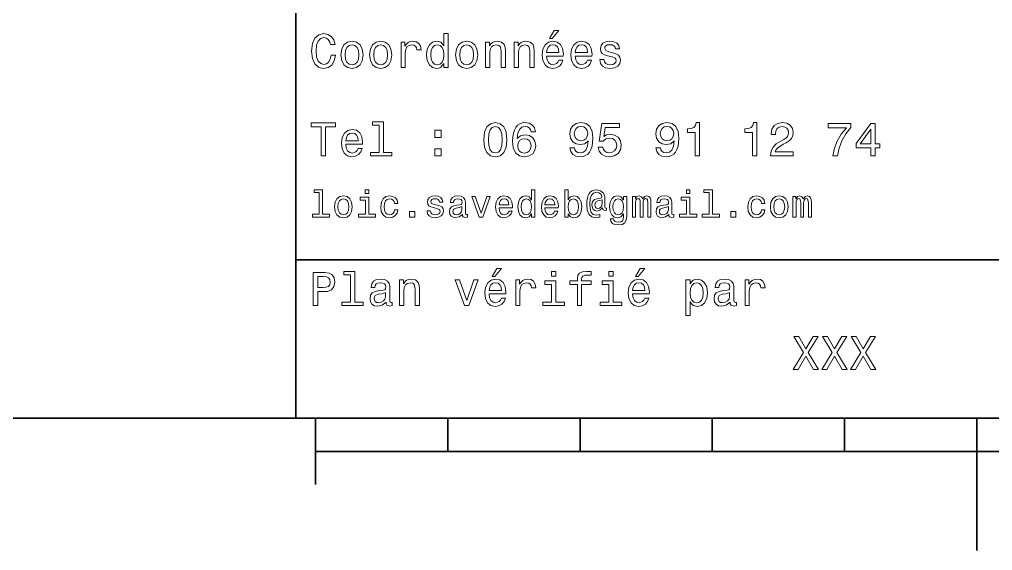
# Model space of a CAD drawing. Extents: x 0 to 297, y 0 to 210.
# Drawn here: x 76.1 to 149.7, y 0 to 40.2 of the extents above; entities that cross this region are included whole.
import ezdxf

# ---------------------------------------------------------------- set-up
doc = ezdxf.new("R2010")
doc.units = 0

msp = doc.modelspace()

# ---------------------------------------------------------------- linework, layer by layer
at = {"color": 7, "lineweight": 35}
for p, q in [((97, 10), (97, 70)), ((97, 22), (162, 22)), ((10, 10), (287, 10)), ((97, 10), (287, 10)), ((98.5, 7.5), (198.5, 7.5))]:
    msp.add_line(p, q, dxfattribs=at)
at = {"color": 7, "lineweight": 35, "ltscale": 0.125}
msp.add_line((98.5, 10), (98.5, 5), dxfattribs=at)
at = {"color": 7, "lineweight": 35, "ltscale": 0.0625}
for p, q in [((108.5, 10), (108.5, 7.5)), ((118.5, 10), (118.5, 7.5)), ((128.5, 10), (128.5, 7.5)), ((138.5, 10), (138.5, 7.5))]:
    msp.add_line(p, q, dxfattribs=at)
at = {"color": 7, "lineweight": 35, "ltscale": 0.25}
msp.add_line((148.5, 10), (148.5, 0), dxfattribs=at)
at = {"color": 7, "lineweight": 13}
for points in [[(99.66787, 37.460373), (99.595818, 37.15778), (99.476944, 36.941643), (99.311241, 36.808357), (99.116714, 36.765129), (98.882568, 36.829971), (98.698845, 37.024494), (98.57637, 37.341499), (98.536743, 37.780979), (98.57637, 38.216858), (98.695244, 38.537464), (98.87896, 38.731987), (99.116714, 38.80043), (99.289627, 38.764408), (99.437317, 38.663544), (99.552597, 38.501442), (99.631844, 38.278099), (99.97406, 38.278099), (99.865997, 38.620316), (99.678673, 38.879681), (99.422913, 39.041786), (99.116714, 39.099422), (98.734871, 39.009365), (98.443085, 38.757202), (98.25576, 38.342937), (98.190926, 37.780979), (98.25576, 37.219021), (98.443085, 36.804756), (98.734871, 36.548992), (99.116714, 36.462536), (99.451729, 36.530979), (99.721901, 36.721901), (99.912827, 37.035301), (100.013687, 37.460373)], [(108.201729, 36.829971), (108.201729, 36.530979), (108.51873, 36.530979), (108.51873, 39.117435), (108.20533, 39.117435), (108.20533, 38.170029), (107.963974, 38.443802), (107.816284, 38.508644), (107.646973, 38.533859), (107.340775, 38.461815), (107.103027, 38.260086), (106.948128, 37.935879), (106.894089, 37.5), (106.948128, 37.064121), (107.103027, 36.736309), (107.340775, 36.530979), (107.646973, 36.462536), (107.816284, 36.487751), (107.967575, 36.552593)], [(116.184441, 38.728386), (116.396973, 38.728386), (116.897697, 39.340778), (116.54467, 39.340778)], [(100.413544, 37.496399), (100.471184, 37.056915), (100.636887, 36.732708), (100.899857, 36.530979), (101.252884, 36.462536), (101.602303, 36.530979), (101.865273, 36.729107), (102.030983, 37.053314), (102.092216, 37.496399), (102.030983, 37.935879), (101.865273, 38.263687), (101.602303, 38.461815), (101.252884, 38.533859), (100.899857, 38.461815), (100.636887, 38.260086), (100.471184, 37.935879)], [(102.58213, 37.496399), (102.639771, 37.056915), (102.805473, 36.732708), (103.068443, 36.530979), (103.421471, 36.462536), (103.770897, 36.530979), (104.033859, 36.729107), (104.19957, 37.053314), (104.260803, 37.496399), (104.19957, 37.935879), (104.033859, 38.263687), (103.770897, 38.461815), (103.421471, 38.533859), (103.068443, 38.461815), (102.805473, 38.260086), (102.639771, 37.935879)], [(104.963257, 36.530979), (105.280258, 36.530979), (105.280258, 37.636887), (105.312683, 37.903458), (105.409943, 38.094379), (105.568443, 38.209652), (105.780983, 38.249279), (105.939484, 38.224064), (106.058357, 38.152016), (106.130402, 38.029537), (106.155617, 37.863831), (106.476227, 37.863831), (106.432999, 38.155621), (106.314117, 38.364552), (106.115997, 38.490635), (105.845825, 38.533859), (105.662102, 38.505043), (105.503601, 38.432995), (105.363113, 38.310516), (105.251442, 38.144814), (105.251442, 38.465416), (104.963257, 38.465416)], [(109.087898, 37.496399), (109.145531, 37.056915), (109.311241, 36.732708), (109.574203, 36.530979), (109.927231, 36.462536), (110.276657, 36.530979), (110.539627, 36.729107), (110.70533, 37.053314), (110.766571, 37.496399), (110.70533, 37.935879), (110.539627, 38.263687), (110.276657, 38.461815), (109.927231, 38.533859), (109.574203, 38.461815), (109.311241, 38.260086), (109.145531, 37.935879)], [(111.350143, 36.530979), (111.667145, 36.530979), (111.667145, 37.647694), (111.69957, 37.903458), (111.804031, 38.090778), (111.966141, 38.206051), (112.182274, 38.249279), (112.355186, 38.213257), (112.463257, 38.115993), (112.517288, 37.953888), (112.535301, 37.737751), (112.535301, 36.530979), (112.852303, 36.530979), (112.852303, 37.802593), (112.837898, 38.058357), (112.773056, 38.270893), (112.560516, 38.465416), (112.229103, 38.533859), (112.045387, 38.508644), (111.890488, 38.440201), (111.757202, 38.324928), (111.65274, 38.170029), (111.65274, 38.465416), (111.350143, 38.465416)], [(113.51873, 36.530979), (113.835732, 36.530979), (113.835732, 37.647694), (113.868156, 37.903458), (113.972626, 38.090778), (114.134727, 38.206051), (114.350861, 38.249279), (114.523773, 38.213257), (114.631844, 38.115993), (114.685883, 37.953888), (114.703888, 37.737751), (114.703888, 36.530979), (115.020889, 36.530979), (115.020889, 37.802593), (115.006485, 38.058357), (114.941643, 38.270893), (114.729111, 38.465416), (114.39769, 38.533859), (114.213974, 38.508644), (114.059082, 38.440201), (113.925789, 38.324928), (113.821327, 38.170029), (113.821327, 38.465416), (113.51873, 38.465416)], [(115.964699, 37.406338), (117.232712, 37.406338), (117.236313, 37.554035), (117.178673, 37.9683), (117.020172, 38.278099), (116.768013, 38.465416), (116.432999, 38.533859), (116.105186, 38.461815), (115.853027, 38.260086), (115.690918, 37.932278), (115.633286, 37.5), (115.687317, 37.056915), (115.849426, 36.732708), (116.097984, 36.530979), (116.422188, 36.462536), (116.703171, 36.509365), (116.933716, 36.631844), (117.103027, 36.826366), (117.200287, 37.085735), (116.886887, 37.085735), (116.822044, 36.941643), (116.728386, 36.833572), (116.461815, 36.747116), (116.256485, 36.786743), (116.101585, 36.912823), (116.000717, 37.118156), (115.964699, 37.395531)], [(118.133286, 37.406338), (119.401299, 37.406338), (119.4049, 37.554035), (119.34726, 37.9683), (119.188766, 38.278099), (118.9366, 38.465416), (118.601585, 38.533859), (118.273773, 38.461815), (118.021614, 38.260086), (117.859512, 37.932278), (117.801872, 37.5), (117.855911, 37.056915), (118.018013, 36.732708), (118.266571, 36.530979), (118.590775, 36.462536), (118.871758, 36.509365), (119.10231, 36.631844), (119.271614, 36.826366), (119.368881, 37.085735), (119.055481, 37.085735), (118.990631, 36.941643), (118.896973, 36.833572), (118.630402, 36.747116), (118.425072, 36.786743), (118.270172, 36.912823), (118.169312, 37.118156), (118.133286, 37.395531)], [(120.971901, 37.658501), (120.66571, 37.730545), (120.438766, 37.8134), (120.363113, 37.982708), (120.384727, 38.101585), (120.460373, 38.188038), (120.582855, 38.242073), (120.759369, 38.263687), (120.92868, 38.242073), (121.061966, 38.177231), (121.148415, 38.079971), (121.184441, 37.950287), (121.49424, 37.950287), (121.49424, 37.957493), (121.440201, 38.191643), (121.292511, 38.375359), (121.061966, 38.490635), (120.759369, 38.533859), (120.453171, 38.490635), (120.229828, 38.371758), (120.08934, 38.195244), (120.046112, 37.971901), (120.078529, 37.755764), (120.179398, 37.604465), (120.3451, 37.496399), (120.586456, 37.42075), (120.939484, 37.334293), (121.155624, 37.244236), (121.213257, 37.172188), (121.234871, 37.064121), (121.202454, 36.930836), (121.115997, 36.829971), (120.97551, 36.765129), (120.788185, 36.743515), (120.590057, 36.765129), (120.445969, 36.840778), (120.348709, 36.963257), (120.309082, 37.132565), (120.002884, 37.132565), (120.053314, 36.844379), (120.201012, 36.635445), (120.435158, 36.509365), (120.759369, 36.462536), (121.097984, 36.509365), (121.346542, 36.635445), (121.497841, 36.837173), (121.551872, 37.100143), (121.512253, 37.327087), (121.400574, 37.481987), (121.216858, 37.582851)], [(100.737755, 37.5), (100.770172, 37.824207), (100.87104, 38.058357), (101.033142, 38.20245), (101.252884, 38.25288), (101.469017, 38.20245), (101.631126, 38.061958), (101.731987, 37.824207), (101.768013, 37.5), (101.731987, 37.172188), (101.631126, 36.934437), (101.469017, 36.790344), (101.252884, 36.743515), (101.033142, 36.790344), (100.87104, 36.934437), (100.770172, 37.172188)], [(102.906342, 37.5), (102.938759, 37.824207), (103.039627, 38.058357), (103.201729, 38.20245), (103.421471, 38.25288), (103.637611, 38.20245), (103.799713, 38.061958), (103.900574, 37.824207), (103.9366, 37.5), (103.900574, 37.172188), (103.799713, 36.934437), (103.637611, 36.790344), (103.421471, 36.743515), (103.201729, 36.790344), (103.039627, 36.934437), (102.938759, 37.172188)], [(107.701012, 38.249279), (107.909943, 38.198845), (108.068443, 38.058357), (108.162102, 37.824207), (108.198128, 37.5), (108.162102, 37.172188), (108.068443, 36.938038), (107.909943, 36.793949), (107.701012, 36.747116), (107.502884, 36.793949), (107.351585, 36.938038), (107.250717, 37.175793), (107.2183, 37.5), (107.250717, 37.820606), (107.351585, 38.054756), (107.502884, 38.198845)], [(109.412102, 37.5), (109.444527, 37.824207), (109.545387, 38.058357), (109.707489, 38.20245), (109.927231, 38.25288), (110.143372, 38.20245), (110.305473, 38.061958), (110.406342, 37.824207), (110.44236, 37.5), (110.406342, 37.172188), (110.305473, 36.934437), (110.143372, 36.790344), (109.927231, 36.743515), (109.707489, 36.790344), (109.545387, 36.934437), (109.444527, 37.172188)], [(115.964699, 37.672909), (116.004318, 37.921471), (116.101585, 38.105186), (116.249283, 38.216858), (116.443802, 38.256485), (116.634727, 38.216858), (116.782425, 38.105186), (116.872482, 37.921471), (116.9049, 37.672909)], [(118.133286, 37.672909), (118.172913, 37.921471), (118.270172, 38.105186), (118.41787, 38.216858), (118.612396, 38.256485), (118.803314, 38.216858), (118.951012, 38.105186), (119.041069, 37.921471), (119.073486, 37.672909)], [(103.306198, 32.170029), (103.306198, 30.116714), (102.654175, 30.116714), (102.654175, 29.850143), (104.271614, 29.850143), (104.271614, 30.116714), (103.623199, 30.116714), (103.623199, 32.4366), (102.809074, 32.4366), (102.809074, 32.170029)], [(98.918587, 29.850143), (99.25, 29.850143), (99.25, 32.04755), (100.006485, 32.04755), (100.006485, 32.350143), (98.158501, 32.350143), (98.158501, 32.04755), (98.918587, 32.04755)], [(100.784584, 30.725504), (102.052597, 30.725504), (102.056198, 30.873198), (101.998558, 31.287464), (101.840057, 31.597261), (101.587898, 31.784582), (101.252884, 31.853025), (100.925072, 31.780979), (100.672913, 31.57925), (100.510803, 31.25144), (100.453171, 30.819164), (100.507202, 30.37608), (100.669312, 30.051872), (100.91787, 29.850143), (101.242073, 29.7817), (101.523056, 29.828529), (101.753601, 29.951008), (101.922913, 30.145533), (102.020172, 30.404898), (101.706772, 30.404898), (101.64193, 30.260807), (101.548271, 30.152737), (101.2817, 30.066282), (101.07637, 30.105907), (100.921471, 30.231987), (100.820602, 30.437319), (100.784584, 30.714697)], [(107.510086, 31.247837), (108.007202, 31.247837), (108.007202, 31.784582), (107.510086, 31.784582)], [(111.227661, 31.071325), (111.2817, 30.505762), (111.451012, 30.102304), (111.721184, 29.857347), (112.095825, 29.778097), (112.466858, 29.857347), (112.73703, 30.102304), (112.90274, 30.505762), (112.960373, 31.071325), (112.90274, 31.633286), (112.83429, 31.856628), (112.73703, 32.040344), (112.466858, 32.285301), (112.095825, 32.368156), (111.721184, 32.285301), (111.451012, 32.036743), (111.2817, 31.633286)], [(111.573486, 31.071325), (111.602303, 31.507204), (111.69236, 31.820604), (111.854469, 32.004322), (112.095825, 32.069164), (112.333572, 32.004322), (112.495674, 31.820604), (112.585732, 31.507204), (112.614555, 31.071325), (112.585732, 30.631844), (112.495674, 30.318443), (112.333572, 30.134726), (112.095825, 30.073486), (111.854469, 30.134726), (111.69236, 30.318443), (111.602303, 30.631844)], [(115.12896, 31.676512), (115.060516, 31.9683), (114.902016, 32.184437), (114.657059, 32.321323), (114.340057, 32.368156), (114.127518, 32.342937), (113.943802, 32.274494), (113.7817, 32.162823), (113.644814, 32.004322), (113.536743, 31.806194), (113.457489, 31.56484), (113.407059, 31.280258), (113.392654, 30.959654), (113.450287, 30.448126), (113.626801, 30.077089), (113.911385, 29.853746), (114.30043, 29.778097), (114.649857, 29.842939), (114.916428, 30.012247), (115.08934, 30.278818), (115.150574, 30.617435), (115.08934, 30.959654), (114.92363, 31.222622), (114.66787, 31.388329), (114.350861, 31.445965), (114.008644, 31.373919), (113.752884, 31.168587), (113.806915, 31.56484), (113.922188, 31.849422), (114.098701, 32.01873), (114.343658, 32.076366), (114.523773, 32.04755), (114.66066, 31.971901), (114.750717, 31.845821), (114.797546, 31.676512)], [(117.73703, 30.46974), (117.791069, 30.185158), (117.945969, 29.965418), (118.190926, 29.828529), (118.515129, 29.778097), (118.727669, 29.803314), (118.918587, 29.868155), (119.080688, 29.979826), (119.217583, 30.138329), (119.325653, 30.336454), (119.4049, 30.581411), (119.451729, 30.862391), (119.469742, 31.1866), (119.408501, 31.694523), (119.231987, 32.065559), (118.951012, 32.288902), (118.565567, 32.368156), (118.21254, 32.303314), (117.945969, 32.130402), (117.773056, 31.863832), (117.715424, 31.528818), (117.773056, 31.182997), (117.942368, 30.920029), (118.194527, 30.754322), (118.515129, 30.700287), (118.853745, 30.768732), (119.109512, 30.977665), (119.051872, 30.577808), (118.9366, 30.293226), (118.760086, 30.123919), (118.51873, 30.069883), (118.331413, 30.0951), (118.194527, 30.174351), (118.104469, 30.300432), (118.068443, 30.46974)], [(118.064842, 31.532419), (118.100868, 31.755764), (118.201729, 31.932276), (118.360229, 32.043949), (118.565567, 32.083572), (118.778099, 32.043949), (118.940201, 31.932276), (119.041069, 31.759365), (119.080688, 31.536022), (119.041069, 31.309076), (118.940201, 31.139769), (118.774498, 31.035301), (118.554756, 30.999279), (118.356628, 31.035301), (118.201729, 31.139769), (118.100868, 31.305475)], [(119.876801, 30.502161), (119.956055, 30.206772), (120.132568, 29.976225), (120.391937, 29.832132), (120.723343, 29.778097), (121.087173, 29.842939), (121.371758, 30.019451), (121.551872, 30.300432), (121.620316, 30.660662), (121.559082, 30.995676), (121.386169, 31.258644), (121.115997, 31.427954), (120.766571, 31.489193), (120.496399, 31.445965), (120.287468, 31.327089), (120.388329, 32.000721), (121.483429, 32.000721), (121.483429, 32.296108), (120.146973, 32.296108), (119.948853, 30.970461), (120.23703, 30.970461), (120.445969, 31.139769), (120.71254, 31.201008), (120.943085, 31.161383), (121.119598, 31.046108), (121.23127, 30.869596), (121.270897, 30.642651), (121.23127, 30.415705), (121.115997, 30.239193), (120.939484, 30.127522), (120.71254, 30.087896), (120.521614, 30.113111), (120.373917, 30.195965), (120.265854, 30.325647), (120.211815, 30.502161)], [(124.242798, 30.46974), (124.296829, 30.185158), (124.451736, 29.965418), (124.696686, 29.828529), (125.020897, 29.778097), (125.233429, 29.803314), (125.424355, 29.868155), (125.586456, 29.979826), (125.723343, 30.138329), (125.831413, 30.336454), (125.910667, 30.581411), (125.957497, 30.862391), (125.97551, 31.1866), (125.914268, 31.694523), (125.737755, 32.065559), (125.456772, 32.288902), (125.071327, 32.368156), (124.718307, 32.303314), (124.451736, 32.130402), (124.278824, 31.863832), (124.221184, 31.528818), (124.278824, 31.182997), (124.448128, 30.920029), (124.700287, 30.754322), (125.020897, 30.700287), (125.359512, 30.768732), (125.61528, 30.977665), (125.55764, 30.577808), (125.442368, 30.293226), (125.265854, 30.123919), (125.024498, 30.069883), (124.837181, 30.0951), (124.700287, 30.174351), (124.610229, 30.300432), (124.574211, 30.46974)], [(124.57061, 31.532419), (124.606628, 31.755764), (124.707497, 31.932276), (124.865997, 32.043949), (125.071327, 32.083572), (125.283867, 32.043949), (125.445969, 31.932276), (125.546829, 31.759365), (125.586456, 31.536022), (125.546829, 31.309076), (125.445969, 31.139769), (125.280258, 31.035301), (125.060524, 30.999279), (124.862396, 31.035301), (124.707497, 31.139769), (124.606628, 31.305475)], [(127.211098, 29.850143), (127.53891, 29.850143), (127.53891, 32.368156), (127.293953, 32.368156), (127.229111, 32.148415), (127.099426, 32.000721), (126.901299, 31.914265), (126.627525, 31.885447), (126.627525, 31.629683), (127.211098, 31.629683)], [(131.548279, 29.850143), (131.876083, 29.850143), (131.876083, 32.368156), (131.631134, 32.368156), (131.566284, 32.148415), (131.4366, 32.000721), (131.23848, 31.914265), (130.964706, 31.885447), (130.964706, 31.629683), (131.548279, 31.629683)], [(132.90274, 29.850143), (134.621033, 29.850143), (134.621033, 30.159943), (133.26297, 30.159943), (133.338623, 30.32925), (133.468307, 30.46974), (133.868164, 30.725504), (134.080688, 30.833572), (134.318451, 30.988472), (134.487762, 31.168587), (134.585022, 31.381123), (134.621033, 31.622478), (134.559799, 31.925072), (134.390503, 32.162823), (134.131134, 32.314121), (133.796112, 32.368156), (133.450287, 32.306915), (133.187317, 32.137608), (133.018021, 31.867435), (132.960388, 31.510807), (132.960388, 31.460375), (133.288193, 31.460375), (133.288193, 31.489193), (133.320618, 31.73415), (133.417877, 31.914265), (133.572769, 32.029537), (133.778107, 32.069164), (133.98703, 32.033142), (134.141937, 31.943083), (134.242798, 31.802593), (134.278824, 31.62608), (134.253601, 31.460375), (134.185165, 31.319883), (134.069885, 31.197405), (133.911392, 31.089336), (133.698853, 30.974062), (133.345825, 30.750719), (133.09726, 30.512968), (132.94957, 30.224783), (132.90274, 29.86095)], [(137.618164, 29.850143), (137.981995, 29.850143), (138.100861, 30.444523), (138.309799, 30.999279), (138.605194, 31.514408), (138.990631, 31.997118), (138.990631, 32.296108), (137.27594, 32.296108), (137.27594, 31.9683), (138.644806, 31.9683), (138.248566, 31.481987), (137.94957, 30.974062), (137.740631, 30.433718)], [(140.485596, 29.850143), (140.809799, 29.850143), (140.809799, 30.46974), (141.166428, 30.46974), (141.166428, 30.757925), (140.809799, 30.757925), (140.809799, 32.296108), (140.481995, 32.296108), (139.386887, 30.786743), (139.386887, 30.46974), (140.485596, 30.46974)], [(139.689484, 30.757925), (140.485596, 31.878241), (140.485596, 30.757925)], [(100.784584, 30.992075), (100.824211, 31.240633), (100.921471, 31.424351), (101.069168, 31.536022), (101.263687, 31.575647), (101.454613, 31.536022), (101.602303, 31.424351), (101.69236, 31.240633), (101.724785, 30.992075)], [(114.801147, 30.613832), (114.761528, 30.386887), (114.66066, 30.213976), (114.498558, 30.098703), (114.296829, 30.062679), (114.08429, 30.098703), (113.922188, 30.210375), (113.817726, 30.383286), (113.785301, 30.610229), (113.821327, 30.833572), (113.922188, 31.002882), (114.087898, 31.11095), (114.311241, 31.150576), (114.505768, 31.11095), (114.66066, 31.006483), (114.761528, 30.837175)], [(107.510086, 29.850143), (108.007202, 29.850143), (108.007202, 30.386887), (107.510086, 30.386887)], [(98.775215, 27.080692), (98.775215, 25.438042), (98.253601, 25.438042), (98.253601, 25.224785), (99.547554, 25.224785), (99.547554, 25.438042), (99.028816, 25.438042), (99.028816, 27.293949), (98.377525, 27.293949), (98.377525, 27.080692)], [(102.524498, 27.293949), (102.256485, 27.293949), (102.256485, 27.005764), (102.524498, 27.005764)], [(114.835732, 25.463978), (114.835732, 25.224785), (115.08934, 25.224785), (115.08934, 27.293949), (114.838615, 27.293949), (114.838615, 26.536024), (114.645531, 26.755045), (114.527374, 26.806917), (114.39193, 26.827091), (114.146973, 26.769453), (113.956772, 26.60807), (113.832855, 26.348703), (113.789627, 26), (113.832855, 25.651299), (113.956772, 25.38905), (114.146973, 25.224785), (114.39193, 25.170031), (114.527374, 25.190203), (114.648415, 25.242075)], [(117.593658, 25.463978), (117.780975, 25.242075), (118.03746, 25.170031), (118.279541, 25.224785), (118.472626, 25.38905), (118.593658, 25.651299), (118.639771, 26), (118.593658, 26.348703), (118.469742, 26.60807), (118.279541, 26.769453), (118.03746, 26.827091), (117.783859, 26.752163), (117.680115, 26.659943), (117.593658, 26.536024), (117.593658, 27.293949), (117.340057, 27.293949), (117.340057, 25.224785), (117.593658, 25.224785)], [(120.504318, 25.734871), (120.504318, 25.902018), (120.458214, 25.893373), (120.403458, 25.913546), (120.386169, 25.974064), (120.386169, 26.446688), (120.363113, 26.780981), (120.270889, 27.02882), (120.054756, 27.213257), (119.752159, 27.279539), (119.57637, 27.262249), (119.426514, 27.210375), (119.296829, 27.12392), (119.193085, 27.002882), (119.112389, 26.850145), (119.054756, 26.662825), (119.020172, 26.438042), (119.008644, 26.184439), (119.048988, 25.737753), (119.178673, 25.42075), (119.394814, 25.230549), (119.703171, 25.170031), (119.985588, 25.216139), (119.985588, 25.406342), (119.737747, 25.360231), (119.498558, 25.409224), (119.340057, 25.567724), (119.253601, 25.835735), (119.227661, 26.224785), (119.256485, 26.605188), (119.354462, 26.876081), (119.51297, 27.040346), (119.743515, 27.095102), (119.919312, 27.063402), (120.048988, 26.988474), (120.129684, 26.876081), (120.158501, 26.746399), (120.126801, 26.682999), (120.040344, 26.654179), (119.757927, 26.610952), (119.602303, 26.547552), (119.489914, 26.449568), (119.42363, 26.314121), (119.403458, 26.135448), (119.429398, 25.942364), (119.501442, 25.798271), (119.619598, 25.708935), (119.775215, 25.680117), (120.002884, 25.740635), (120.195969, 25.930836), (120.195969, 25.913546), (120.242073, 25.760807), (120.400574, 25.714699)], [(126.812683, 27.293949), (126.54467, 27.293949), (126.54467, 27.005764), (126.812683, 27.005764)], [(128.268021, 27.080692), (128.268021, 25.438042), (127.746399, 25.438042), (127.746399, 25.224785), (129.040344, 25.224785), (129.040344, 25.438042), (128.521622, 25.438042), (128.521622, 27.293949), (127.870316, 27.293949), (127.870316, 27.080692)], [(99.930832, 25.99712), (99.976944, 25.645535), (100.109512, 25.386168), (100.319885, 25.224785), (100.602303, 25.170031), (100.881844, 25.224785), (101.092216, 25.383286), (101.224785, 25.642653), (101.273773, 25.99712), (101.224785, 26.348703), (101.092216, 26.610952), (100.881844, 26.769453), (100.602303, 26.827091), (100.319885, 26.769453), (100.109512, 26.60807), (99.976944, 26.348703)], [(100.190201, 26), (100.216141, 26.259367), (100.296829, 26.446688), (100.426514, 26.56196), (100.602303, 26.602306), (100.775215, 26.56196), (100.9049, 26.449568), (100.985588, 26.259367), (101.014412, 26), (100.985588, 25.737753), (100.9049, 25.547552), (100.775215, 25.432278), (100.602303, 25.394814), (100.426514, 25.432278), (100.296829, 25.547552), (100.216141, 25.737753)], [(102.515854, 25.438042), (102.515854, 26.720463), (101.864555, 26.720463), (101.864555, 26.504324), (102.262245, 26.504324), (102.262245, 25.438042), (101.743515, 25.438042), (101.743515, 25.224785), (103.040344, 25.224785), (103.040344, 25.438042)], [(104.461098, 26.259367), (104.711815, 26.259367), (104.659943, 26.489914), (104.536026, 26.671471), (104.342941, 26.783863), (104.092216, 26.827091), (103.815559, 26.769453), (103.605186, 26.60807), (103.472626, 26.345821), (103.426514, 25.994238), (103.469742, 25.645535), (103.599426, 25.386168), (103.804031, 25.224785), (104.083572, 25.170031), (104.331413, 25.213257), (104.524498, 25.334295), (104.657059, 25.524496), (104.714699, 25.778099), (104.472626, 25.778099), (104.429398, 25.616716), (104.348701, 25.495678), (104.233429, 25.42075), (104.092216, 25.397696), (103.916428, 25.43516), (103.789627, 25.550434), (103.711815, 25.737753), (103.685883, 26.002882), (103.711815, 26.262249), (103.792511, 26.449568), (103.922188, 26.564842), (104.092216, 26.605188), (104.242073, 26.579252), (104.354469, 26.51297), (104.429398, 26.40346)], [(107.703171, 26.126802), (107.458214, 26.184439), (107.276657, 26.250721), (107.216141, 26.386168), (107.233429, 26.48127), (107.293945, 26.550434), (107.39193, 26.59366), (107.533142, 26.610952), (107.668587, 26.59366), (107.775215, 26.541788), (107.844383, 26.463978), (107.873199, 26.360231), (108.12104, 26.360231), (108.12104, 26.365995), (108.077812, 26.553314), (107.959656, 26.700289), (107.775215, 26.792507), (107.533142, 26.827091), (107.288185, 26.792507), (107.109512, 26.697407), (106.997116, 26.556196), (106.96254, 26.377523), (106.988472, 26.204613), (107.069168, 26.083574), (107.201729, 25.99712), (107.394814, 25.9366), (107.677231, 25.867435), (107.850143, 25.795389), (107.896255, 25.737753), (107.913544, 25.651299), (107.887611, 25.54467), (107.818443, 25.463978), (107.706055, 25.412106), (107.556198, 25.394814), (107.397697, 25.412106), (107.282425, 25.472624), (107.204613, 25.570606), (107.172913, 25.706053), (106.927956, 25.706053), (106.9683, 25.475506), (107.086456, 25.308359), (107.273773, 25.207495), (107.533142, 25.170031), (107.804031, 25.207495), (108.002884, 25.308359), (108.123917, 25.469742), (108.167145, 25.680117), (108.135445, 25.861673), (108.046112, 25.985592), (107.899139, 26.066284)], [(109.599426, 25.426514), (109.599426, 25.417868), (109.613831, 25.319885), (109.657059, 25.250721), (109.838615, 25.195967), (109.979828, 25.219021), (109.979828, 25.414986), (109.919312, 25.406342), (109.838615, 25.443806), (109.824203, 25.559078), (109.824203, 26.360231), (109.789627, 26.564842), (109.688759, 26.708935), (109.51297, 26.795389), (109.265129, 26.827091), (109.023056, 26.792507), (108.844383, 26.694525), (108.731987, 26.541788), (108.694527, 26.340059), (108.694527, 26.322767), (108.922188, 26.322767), (108.94236, 26.443806), (109.00576, 26.53026), (109.109512, 26.582134), (109.256485, 26.602306), (109.397697, 26.587896), (109.498558, 26.54467), (109.559074, 26.469742), (109.579254, 26.365995), (109.567726, 26.244957), (109.521614, 26.184439), (109.406342, 26.155621), (109.190201, 26.132566), (108.94236, 26.080692), (108.766571, 25.988474), (108.662827, 25.844381), (108.631126, 25.631124), (108.659943, 25.440924), (108.749283, 25.299713), (108.893372, 25.210375), (109.092216, 25.178675), (109.360229, 25.239195)], [(110.87896, 25.224785), (111.146973, 25.224785), (111.711815, 26.772335), (111.44957, 26.772335), (111.014404, 25.524496), (110.570602, 26.772335), (110.305473, 26.772335)], [(112.371758, 25.925074), (113.386169, 25.925074), (113.389046, 26.043228), (113.342941, 26.374641), (113.216141, 26.622478), (113.014404, 26.772335), (112.746399, 26.827091), (112.484146, 26.769453), (112.282417, 26.60807), (112.15274, 26.345821), (112.106628, 26), (112.149857, 25.645535), (112.279541, 25.386168), (112.478386, 25.224785), (112.737747, 25.170031), (112.962532, 25.207495), (113.146973, 25.305477), (113.282417, 25.461096), (113.360229, 25.668589), (113.109512, 25.668589), (113.057632, 25.553314), (112.982712, 25.46686), (112.769455, 25.397696), (112.605186, 25.429396), (112.48127, 25.53026), (112.400574, 25.694525), (112.371758, 25.916428)], [(112.371758, 26.138329), (112.403458, 26.337177), (112.48127, 26.48415), (112.599426, 26.573488), (112.755043, 26.605188), (112.907776, 26.573488), (113.025932, 26.48415), (113.097984, 26.337177), (113.123917, 26.138329)], [(114.435158, 26.599424), (114.602303, 26.559078), (114.729103, 26.446688), (114.804031, 26.259367), (114.832855, 26), (114.804031, 25.737753), (114.729103, 25.550434), (114.602303, 25.43516), (114.435158, 25.397696), (114.276657, 25.43516), (114.155617, 25.550434), (114.074928, 25.740635), (114.048988, 26), (114.074928, 26.256485), (114.155617, 26.443806), (114.276657, 26.559078)], [(115.841499, 25.925074), (116.855904, 25.925074), (116.858788, 26.043228), (116.812683, 26.374641), (116.685875, 26.622478), (116.484146, 26.772335), (116.216141, 26.827091), (115.953888, 26.769453), (115.752159, 26.60807), (115.622475, 26.345821), (115.57637, 26), (115.619598, 25.645535), (115.749275, 25.386168), (115.948128, 25.224785), (116.207489, 25.170031), (116.432274, 25.207495), (116.616714, 25.305477), (116.752159, 25.461096), (116.829971, 25.668589), (116.579247, 25.668589), (116.527374, 25.553314), (116.452446, 25.46686), (116.239189, 25.397696), (116.074928, 25.429396), (115.951004, 25.53026), (115.870316, 25.694525), (115.841499, 25.916428)], [(115.841499, 26.138329), (115.873199, 26.337177), (115.951004, 26.48415), (116.06916, 26.573488), (116.224785, 26.605188), (116.377518, 26.573488), (116.495674, 26.48415), (116.567719, 26.337177), (116.593658, 26.138329)], [(118.380402, 26), (118.351585, 25.740635), (118.273773, 25.550434), (118.149857, 25.43516), (117.994232, 25.397696), (117.824203, 25.43516), (117.700287, 25.550434), (117.622475, 25.737753), (117.596542, 26), (117.622475, 26.259367), (117.700287, 26.446688), (117.824203, 26.559078), (117.994232, 26.599424), (118.149857, 26.559078), (118.273773, 26.443806), (118.351585, 26.256485)], [(120.170029, 26.279539), (120.141212, 26.100866), (120.069168, 25.974064), (119.959656, 25.896255), (119.829971, 25.873199), (119.740631, 25.887609), (119.677231, 25.939482), (119.636887, 26.025938), (119.625359, 26.146975), (119.674347, 26.345821), (119.841499, 26.449568), (120.170029, 26.53026)], [(122.028816, 25.293949), (122.028816, 26.772335), (121.786743, 26.772335), (121.786743, 26.521614), (121.587898, 26.749281), (121.466858, 26.806917), (121.331413, 26.827091), (121.086456, 26.769453), (120.896255, 26.60807), (120.772339, 26.348703), (120.729111, 26), (120.772339, 25.648417), (120.896255, 25.38905), (121.086456, 25.224785), (121.331413, 25.170031), (121.469742, 25.190203), (121.585014, 25.242075), (121.786743, 25.461096), (121.786743, 25.242075), (121.763687, 25.069166), (121.700287, 24.945246), (121.579254, 24.873199), (121.39769, 24.847263), (121.239197, 24.864553), (121.126801, 24.907782), (121.060516, 24.98271), (121.040344, 25.083574), (120.795387, 25.083574), (120.795387, 25.072046), (120.832855, 24.887609), (120.948128, 24.749281), (121.132568, 24.659943), (121.383286, 24.628242), (121.682999, 24.671471), (121.881844, 24.792509), (121.994232, 25.002882)], [(120.991356, 26), (121.017288, 26.256485), (121.0951, 26.446688), (121.216141, 26.559078), (121.377518, 26.599424), (121.547546, 26.559078), (121.674347, 26.446688), (121.752159, 26.256485), (121.780975, 26), (121.752159, 25.737753), (121.674347, 25.550434), (121.547546, 25.43516), (121.377518, 25.397696), (121.216141, 25.43516), (121.0951, 25.550434), (121.017288, 25.740635)], [(122.458214, 25.224785), (122.691643, 25.224785), (122.691643, 26.259367), (122.706055, 26.414986), (122.749283, 26.527378), (122.815567, 26.59366), (122.902016, 26.619598), (122.971184, 26.596542), (123.017288, 26.538906), (123.040344, 26.440924), (123.048996, 26.311241), (123.048996, 25.224785), (123.268013, 25.224785), (123.268013, 26.259367), (123.282425, 26.412106), (123.325653, 26.524496), (123.394814, 26.59366), (123.48127, 26.619598), (123.55043, 26.596542), (123.596542, 26.538906), (123.625359, 26.311241), (123.625359, 25.224785), (123.858788, 25.224785), (123.858788, 26.293949), (123.844383, 26.515852), (123.798271, 26.685881), (123.706055, 26.789627), (123.556198, 26.827091), (123.380402, 26.769453), (123.244957, 26.602306), (123.138329, 26.766571), (122.959656, 26.827091), (122.795387, 26.769453), (122.682999, 26.60807), (122.682999, 26.772335), (122.458214, 26.772335)], [(125.213257, 25.426514), (125.213257, 25.417868), (125.227669, 25.319885), (125.270897, 25.250721), (125.452454, 25.195967), (125.593658, 25.219021), (125.593658, 25.414986), (125.533142, 25.406342), (125.452454, 25.443806), (125.438042, 25.559078), (125.438042, 26.360231), (125.403458, 26.564842), (125.302597, 26.708935), (125.126801, 26.795389), (124.878967, 26.827091), (124.636887, 26.792507), (124.458214, 26.694525), (124.345825, 26.541788), (124.308357, 26.340059), (124.308357, 26.322767), (124.536026, 26.322767), (124.556198, 26.443806), (124.619598, 26.53026), (124.723343, 26.582134), (124.870316, 26.602306), (125.011528, 26.587896), (125.112396, 26.54467), (125.172913, 26.469742), (125.193085, 26.365995), (125.181557, 26.244957), (125.135452, 26.184439), (125.020172, 26.155621), (124.804031, 26.132566), (124.556198, 26.080692), (124.380402, 25.988474), (124.276657, 25.844381), (124.244957, 25.631124), (124.273773, 25.440924), (124.363113, 25.299713), (124.507202, 25.210375), (124.706055, 25.178675), (124.97406, 25.239195)], [(126.804039, 25.438042), (126.804039, 26.720463), (126.15274, 26.720463), (126.15274, 26.504324), (126.55043, 26.504324), (126.55043, 25.438042), (126.0317, 25.438042), (126.0317, 25.224785), (127.328529, 25.224785), (127.328529, 25.438042)], [(132.219025, 26.259367), (132.469742, 26.259367), (132.417877, 26.489914), (132.293945, 26.671471), (132.100861, 26.783863), (131.850143, 26.827091), (131.573486, 26.769453), (131.363113, 26.60807), (131.23056, 26.345821), (131.184448, 25.994238), (131.227661, 25.645535), (131.357361, 25.386168), (131.561966, 25.224785), (131.841507, 25.170031), (132.08934, 25.213257), (132.282425, 25.334295), (132.414993, 25.524496), (132.472626, 25.778099), (132.23056, 25.778099), (132.187317, 25.616716), (132.106628, 25.495678), (131.991364, 25.42075), (131.850143, 25.397696), (131.674347, 25.43516), (131.547546, 25.550434), (131.469742, 25.737753), (131.443817, 26.002882), (131.469742, 26.262249), (131.55043, 26.449568), (131.680115, 26.564842), (131.850143, 26.605188), (132, 26.579252), (132.112396, 26.51297), (132.187317, 26.40346)], [(132.893372, 25.99712), (132.939484, 25.645535), (133.072052, 25.386168), (133.282425, 25.224785), (133.56485, 25.170031), (133.844391, 25.224785), (134.054764, 25.383286), (134.187317, 25.642653), (134.236313, 25.99712), (134.187317, 26.348703), (134.054764, 26.610952), (133.844391, 26.769453), (133.56485, 26.827091), (133.282425, 26.769453), (133.072052, 26.60807), (132.939484, 26.348703)], [(133.15274, 26), (133.17868, 26.259367), (133.259369, 26.446688), (133.389053, 26.56196), (133.56485, 26.602306), (133.737762, 26.56196), (133.867432, 26.449568), (133.948135, 26.259367), (133.976944, 26), (133.948135, 25.737753), (133.867432, 25.547552), (133.737762, 25.432278), (133.56485, 25.394814), (133.389053, 25.432278), (133.259369, 25.547552), (133.17868, 25.737753)], [(134.60231, 25.224785), (134.835739, 25.224785), (134.835739, 26.259367), (134.850143, 26.414986), (134.893372, 26.527378), (134.959656, 26.59366), (135.046112, 26.619598), (135.11528, 26.596542), (135.161392, 26.538906), (135.184448, 26.440924), (135.193085, 26.311241), (135.193085, 25.224785), (135.412109, 25.224785), (135.412109, 26.259367), (135.426514, 26.412106), (135.469742, 26.524496), (135.53891, 26.59366), (135.625366, 26.619598), (135.694534, 26.596542), (135.740631, 26.538906), (135.769455, 26.311241), (135.769455, 25.224785), (136.002884, 25.224785), (136.002884, 26.293949), (135.98848, 26.515852), (135.942368, 26.685881), (135.850143, 26.789627), (135.700287, 26.827091), (135.524506, 26.769453), (135.389053, 26.602306), (135.282425, 26.766571), (135.10376, 26.827091), (134.939484, 26.769453), (134.827087, 26.60807), (134.827087, 26.772335), (134.60231, 26.772335)], [(109.570602, 25.766571), (109.536026, 25.616716), (109.443802, 25.501442), (109.305473, 25.426514), (109.135445, 25.400578), (109.02594, 25.414986), (108.948128, 25.461096), (108.899139, 25.541788), (108.884727, 25.654181), (108.896255, 25.755045), (108.94236, 25.827091), (109.126801, 25.907782), (109.360229, 25.942364), (109.570602, 26.011528)], [(125.184441, 25.766571), (125.149857, 25.616716), (125.05764, 25.501442), (124.919312, 25.426514), (124.749283, 25.400578), (124.639771, 25.414986), (124.561958, 25.461096), (124.51297, 25.541788), (124.498558, 25.654181), (124.510086, 25.755045), (124.556198, 25.827091), (124.740631, 25.907782), (124.97406, 25.942364), (125.184441, 26.011528)], [(105.60807, 25.224785), (106.005768, 25.224785), (106.005768, 25.654181), (105.60807, 25.654181)], [(129.896255, 25.224785), (130.293945, 25.224785), (130.293945, 25.654181), (129.896255, 25.654181)], [(98.324211, 18.530979), (98.655617, 18.530979), (98.655617, 19.586454), (99.023056, 19.586454), (99.394089, 19.604465), (99.689484, 19.730547), (99.880402, 19.975504), (99.945244, 20.310518), (99.894814, 20.620316), (99.750717, 20.847261), (99.51297, 20.98415), (99.188759, 21.030979), (98.324211, 21.030979)], [(99.098701, 20.724783), (99.314842, 20.703169), (99.473343, 20.634726), (99.567001, 20.508644), (99.599426, 20.310518), (99.5634, 20.101583), (99.466141, 19.975504), (99.30043, 19.910662), (99.073486, 19.892651), (98.655617, 19.892651), (98.655617, 20.724783)], [(101.137611, 20.850864), (101.137611, 18.79755), (100.485588, 18.79755), (100.485588, 18.530979), (102.103027, 18.530979), (102.103027, 18.79755), (101.454613, 18.79755), (101.454613, 21.117435), (100.640488, 21.117435), (100.640488, 20.850864)], [(111.84726, 20.728386), (112.059799, 20.728386), (112.560516, 21.340778), (112.207489, 21.340778)], [(116.667145, 21.117435), (116.33213, 21.117435), (116.33213, 20.757204), (116.667145, 20.757204)], [(118.295387, 20.130404), (118.295387, 18.530979), (118.612396, 18.530979), (118.612396, 20.130404), (119.332855, 20.130404), (119.332855, 20.400576), (118.612396, 20.400576), (118.612396, 20.519451), (118.637611, 20.663544), (118.720459, 20.760807), (118.860954, 20.818443), (119.062683, 20.840057), (119.332855, 20.825647), (119.332855, 21.099422), (118.990631, 21.117435), (118.680832, 21.085014), (118.464699, 20.987751), (118.335014, 20.818443), (118.295387, 20.577089), (118.295387, 20.400576), (117.715424, 20.400576), (117.715424, 20.130404)], [(121.004326, 21.117435), (120.669312, 21.117435), (120.669312, 20.757204), (121.004326, 20.757204)], [(122.690201, 20.728386), (122.90274, 20.728386), (123.403458, 21.340778), (123.05043, 21.340778)], [(103.824928, 18.78314), (103.824928, 18.772333), (103.842941, 18.649855), (103.896973, 18.5634), (104.123917, 18.494957), (104.30043, 18.523775), (104.30043, 18.768732), (104.224785, 18.757925), (104.123917, 18.804754), (104.105911, 18.948847), (104.105911, 19.950287), (104.062683, 20.206051), (103.9366, 20.386166), (103.716858, 20.494236), (103.407059, 20.533861), (103.104469, 20.490633), (102.881126, 20.368155), (102.740631, 20.177233), (102.693802, 19.925072), (102.693802, 19.903458), (102.978386, 19.903458), (103.003601, 20.054754), (103.082855, 20.162823), (103.21254, 20.227665), (103.396255, 20.252882), (103.572769, 20.234869), (103.698845, 20.180836), (103.774498, 20.087175), (103.799713, 19.957493), (103.785301, 19.806194), (103.727669, 19.730547), (103.583572, 19.694523), (103.3134, 19.665705), (103.003601, 19.600864), (102.783859, 19.48559), (102.654175, 19.305475), (102.614555, 19.038904), (102.650574, 18.801151), (102.762245, 18.62464), (102.94236, 18.512968), (103.190926, 18.473343), (103.52594, 18.54899)], [(104.844383, 18.530979), (105.161385, 18.530979), (105.161385, 19.647694), (105.193802, 19.903458), (105.298271, 20.090778), (105.460373, 20.206051), (105.676514, 20.249279), (105.849426, 20.213255), (105.957497, 20.115993), (106.011528, 19.95389), (106.029541, 19.737751), (106.029541, 18.530979), (106.346542, 18.530979), (106.346542, 19.802593), (106.33213, 20.058357), (106.267288, 20.270893), (106.054756, 20.465418), (105.723343, 20.533861), (105.539627, 20.508644), (105.384727, 20.440201), (105.251442, 20.324926), (105.146973, 20.170029), (105.146973, 20.465418), (104.844383, 20.465418)], [(109.761528, 18.530979), (110.096542, 18.530979), (110.802597, 20.465418), (110.474785, 20.465418), (109.930832, 18.905619), (109.376083, 20.465418), (109.04467, 20.465418)], [(111.627518, 19.40634), (112.895531, 19.40634), (112.899132, 19.554033), (112.841499, 19.9683), (112.682999, 20.278097), (112.430832, 20.465418), (112.095825, 20.533861), (111.768013, 20.461815), (111.515854, 20.260086), (111.353745, 19.932276), (111.296112, 19.5), (111.350143, 19.056915), (111.512245, 18.732708), (111.760803, 18.530979), (112.085014, 18.462536), (112.365997, 18.509365), (112.596542, 18.631844), (112.765854, 18.826368), (112.863113, 19.085733), (112.549713, 19.085733), (112.484871, 18.941643), (112.391212, 18.833572), (112.124641, 18.747118), (111.919312, 18.786743), (111.764412, 18.912823), (111.663544, 19.118155), (111.627518, 19.395533)], [(111.627518, 19.672911), (111.667145, 19.921469), (111.764412, 20.105186), (111.912102, 20.216858), (112.106628, 20.256483), (112.297546, 20.216858), (112.445244, 20.105186), (112.535301, 19.921469), (112.567726, 19.672911)], [(113.637604, 18.530979), (113.954613, 18.530979), (113.954613, 19.636887), (113.98703, 19.903458), (114.08429, 20.094379), (114.242798, 20.209654), (114.45533, 20.249279), (114.613831, 20.224062), (114.732712, 20.152016), (114.804756, 20.029537), (114.829971, 19.863832), (115.150574, 19.863832), (115.107346, 20.155619), (114.988472, 20.364553), (114.790344, 20.490633), (114.520172, 20.533861), (114.336456, 20.505043), (114.177956, 20.432997), (114.03746, 20.310518), (113.925789, 20.144812), (113.925789, 20.465418), (113.637604, 20.465418)], [(116.656342, 18.79755), (116.656342, 20.400576), (115.842216, 20.400576), (115.842216, 20.130404), (116.33934, 20.130404), (116.33934, 18.79755), (115.690918, 18.79755), (115.690918, 18.530979), (117.311958, 18.530979), (117.311958, 18.79755)], [(120.993515, 18.79755), (120.993515, 20.400576), (120.179398, 20.400576), (120.179398, 20.130404), (120.676514, 20.130404), (120.676514, 18.79755), (120.028099, 18.79755), (120.028099, 18.530979), (121.649139, 18.530979), (121.649139, 18.79755)], [(122.470459, 19.40634), (123.73848, 19.40634), (123.742081, 19.554033), (123.684441, 19.9683), (123.52594, 20.278097), (123.273773, 20.465418), (122.938766, 20.533861), (122.610954, 20.461815), (122.358795, 20.260086), (122.196686, 19.932276), (122.139053, 19.5), (122.193085, 19.056915), (122.355194, 18.732708), (122.603745, 18.530979), (122.927956, 18.462536), (123.208939, 18.509365), (123.439484, 18.631844), (123.608795, 18.826368), (123.706055, 19.085733), (123.392654, 19.085733), (123.327812, 18.941643), (123.234154, 18.833572), (122.967583, 18.747118), (122.762253, 18.786743), (122.607353, 18.912823), (122.506485, 19.118155), (122.470459, 19.395533)], [(122.470459, 19.672911), (122.510086, 19.921469), (122.607353, 20.105186), (122.755043, 20.216858), (122.94957, 20.256483), (123.140488, 20.216858), (123.288185, 20.105186), (123.378242, 19.921469), (123.410667, 19.672911)], [(126.829254, 20.166426), (126.829254, 20.465418), (126.512253, 20.465418), (126.512253, 17.7817), (126.829254, 17.7817), (126.829254, 18.826368), (126.940926, 18.657061), (127.067009, 18.545389), (127.38401, 18.462536), (127.6866, 18.530979), (127.924355, 18.736311), (128.079254, 19.060518), (128.136887, 19.5), (128.079254, 19.935879), (127.924355, 20.260086), (127.6866, 20.461815), (127.38401, 20.533861), (127.211098, 20.512247), (127.0634, 20.443804), (126.937325, 20.328529)], [(127.329971, 18.747118), (127.117439, 18.793947), (126.96254, 18.93804), (126.86528, 19.17219), (126.832855, 19.5), (126.86528, 19.824207), (126.96254, 20.058357), (127.117439, 20.198847), (127.329971, 20.249279), (127.524498, 20.198847), (127.679398, 20.054754), (127.776657, 19.820604), (127.812683, 19.5), (127.776657, 19.175793), (127.679398, 18.93804), (127.524498, 18.793947)], [(129.847992, 18.78314), (129.847992, 18.772333), (129.865997, 18.649855), (129.920029, 18.5634), (130.146973, 18.494957), (130.323486, 18.523775), (130.323486, 18.768732), (130.247849, 18.757925), (130.146973, 18.804754), (130.128967, 18.948847), (130.128967, 19.950287), (130.085739, 20.206051), (129.959656, 20.386166), (129.739914, 20.494236), (129.430115, 20.533861), (129.127533, 20.490633), (128.904175, 20.368155), (128.763687, 20.177233), (128.716858, 19.925072), (128.716858, 19.903458), (129.00145, 19.903458), (129.026657, 20.054754), (129.105911, 20.162823), (129.235596, 20.227665), (129.419312, 20.252882), (129.595825, 20.234869), (129.721909, 20.180836), (129.797562, 20.087175), (129.822769, 19.957493), (129.808365, 19.806194), (129.750732, 19.730547), (129.606628, 19.694523), (129.336456, 19.665705), (129.026657, 19.600864), (128.806915, 19.48559), (128.677246, 19.305475), (128.637619, 19.038904), (128.67363, 18.801151), (128.785309, 18.62464), (128.965424, 18.512968), (129.213989, 18.473343), (129.548996, 18.54899)], [(130.986313, 18.530979), (131.303314, 18.530979), (131.303314, 19.636887), (131.335739, 19.903458), (131.432999, 20.094379), (131.591507, 20.209654), (131.804047, 20.249279), (131.96254, 20.224062), (132.081421, 20.152016), (132.153473, 20.029537), (132.17868, 19.863832), (132.499283, 19.863832), (132.456055, 20.155619), (132.337189, 20.364553), (132.139053, 20.490633), (131.868881, 20.533861), (131.685165, 20.505043), (131.526657, 20.432997), (131.386169, 20.310518), (131.274506, 20.144812), (131.274506, 20.465418), (130.986313, 20.465418)], [(103.788902, 19.208212), (103.745674, 19.020893), (103.630402, 18.876801), (103.457489, 18.78314), (103.244957, 18.750719), (103.10807, 18.768732), (103.010803, 18.826368), (102.94957, 18.927233), (102.931557, 19.067722), (102.945969, 19.193804), (103.003601, 19.283861), (103.234146, 19.384726), (103.52594, 19.427954), (103.788902, 19.514408)], [(129.811966, 19.208212), (129.768738, 19.020893), (129.653458, 18.876801), (129.48056, 18.78314), (129.268021, 18.750719), (129.131134, 18.768732), (129.033875, 18.826368), (128.972626, 18.927233), (128.95462, 19.067722), (128.969025, 19.193804), (129.026657, 19.283861), (129.257202, 19.384726), (129.548996, 19.427954), (129.811966, 19.514408)], [(134.623917, 13.690562), (135.002151, 13.690562), (135.574921, 14.70281), (136.158493, 13.690562), (136.540344, 13.690562), (135.758636, 14.976585), (136.500717, 16.194164), (136.136887, 16.194164), (135.585724, 15.268372), (135.04538, 16.194164), (134.667145, 16.194164), (135.405609, 14.972983)], [(136.792496, 13.690562), (137.170746, 13.690562), (137.743515, 14.70281), (138.327087, 13.690562), (138.708923, 13.690562), (137.927231, 14.976585), (138.669312, 16.194164), (138.305466, 16.194164), (137.754318, 15.268372), (137.213974, 16.194164), (136.835724, 16.194164), (137.574203, 14.972983)], [(138.96109, 13.690562), (139.33934, 13.690562), (139.912094, 14.70281), (140.495667, 13.690562), (140.877518, 13.690562), (140.09581, 14.976585), (140.837891, 16.194164), (140.47406, 16.194164), (139.922913, 15.268372), (139.382568, 16.194164), (139.004318, 16.194164), (139.742798, 14.972983)]]:
    msp.add_lwpolyline(points, close=True, dxfattribs=at)

doc.saveas('drawing.dxf')
